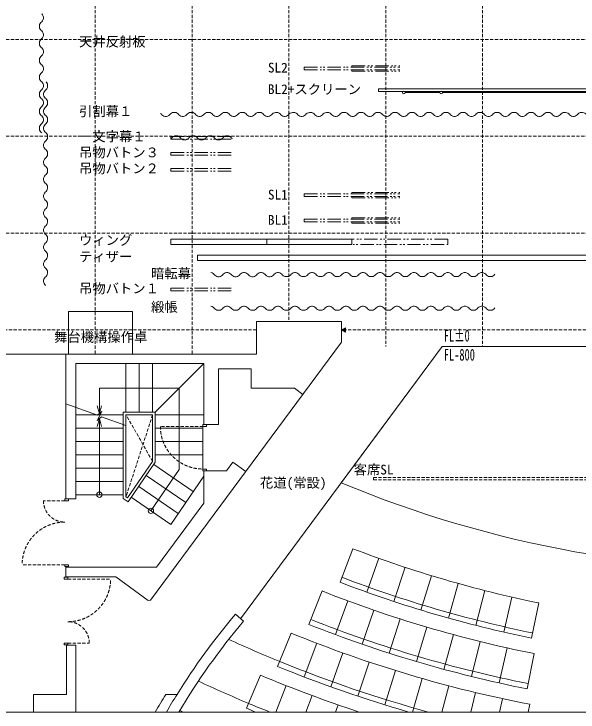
# Model space of a CAD drawing. Units: millimetres, scale not verified. Extents: x -10957 to 29043, y -19395 to 8905.
# Drawn here: x -5429 to 5165, y -19395 to -6288 of the extents above; entities that cross this region are included whole.
import ezdxf
from ezdxf.enums import TextEntityAlignment as Align

# ---------------------------------------------------------------- set-up
doc = ezdxf.new("R2010")
doc.units = ezdxf.units.MM
doc.header["$LTSCALE"] = 50
doc.linetypes.add('DASHED1', pattern=[1.8, 1.2, -0.6])
doc.linetypes.add('DOUBLE_CHAIN1', pattern=[8.8, 5, -1, 0.6, -0.6, 0.6, -1])
for name, color, linetype, lineweight in [('D-0', 7, 'Continuous', 18), ('D-A', 7, 'Continuous', 18), ('D-D', 7, 'Continuous', 18), ('D-E', 4, 'DASHED1', 18), ('F-F', 7, 'Continuous', 18)]:
    doc.layers.add(name, color=color, linetype=linetype, lineweight=lineweight)
doc.styles.add('ＭＳ ゴシック', font='')
doc.styles.get('ＭＳ ゴシック').set_extended_font_data('MS Gothic')

msp = doc.modelspace()

# ---------------------------------------------------------------- linework, layer by layer
at = {"layer": 'D-0', "linetype": 'DOUBLE_CHAIN1'}
for p, q in [((18.94, -7289.39), (18.94, -7337.99)), ((18.94, -7289.39), (1818.94, -7289.39)), ((18.94, -7337.99), (1818.94, -7337.99)), ((918.94, -7263.69), (918.94, -7289.39)), ((918.94, -7263.69), (1818.94, -7263.69)), ((918.94, -7337.99), (918.94, -7363.69)), ((918.94, -7363.69), (1818.94, -7363.69)), ((-2481.06, -8637.99), (-1331.06, -8637.99)), ((-2481.06, -8889.39), (-2481.06, -8937.99)), ((-2481.06, -8889.39), (-1331.06, -8889.39)), ((-2481.06, -8937.99), (-1331.06, -8937.99)), ((-2481.06, -9189.39), (-2481.06, -9237.99)), ((-2481.06, -9189.39), (-1331.06, -9189.39)), ((-2481.06, -9237.99), (-1331.06, -9237.99)), ((18.94, -9664.39), (18.94, -9712.99)), ((18.94, -9664.39), (1818.94, -9664.39)), ((918.94, -9638.69), (918.94, -9664.39)), ((918.94, -9638.69), (1818.94, -9638.69)), ((18.94, -9712.99), (1818.94, -9712.99)), ((918.94, -9712.99), (918.94, -9738.69)), ((918.94, -9738.69), (1818.94, -9738.69)), ((18.94, -10139.39), (18.94, -10187.99)), ((18.94, -10139.39), (1818.94, -10139.39)), ((18.94, -10187.99), (1818.94, -10187.99)), ((918.94, -10113.69), (918.94, -10139.39)), ((918.94, -10113.69), (1818.94, -10113.69)), ((918.94, -10187.99), (918.94, -10213.69)), ((918.94, -10213.69), (1818.94, -10213.69)), ((-2481.06, -11438.38), (-2481.06, -11486.98)), ((-2481.06, -11438.38), (-1331.06, -11438.38)), ((-2481.06, -11486.98), (-1331.06, -11486.98))]:
    msp.add_line(p, q, dxfattribs=at)
at = {"layer": 'D-0'}
for p, q in [((8824.97, -7693.69), (1418.94, -7693.69)), ((1418.94, -7743.69), (1418.94, -7693.69)), ((8824.97, -7743.69), (1418.94, -7743.69)), ((1918.94, -7763.67), (2568.94, -7763.68)), ((8824.97, -7763.68), (2618.94, -7763.68)), ((-1981.06, -10813.69), (-1981.06, -10913.69)), ((8824.97, -10813.69), (-1981.06, -10813.69)), ((8824.97, -10913.69), (-1981.06, -10913.69)), ((724.97, -12448.62), (724.97, -12063.69)), ((724.97, -12448.62), (-2866, -17295.93)), ((2611.89, -12533.69), (-1172.4, -17641.94)), ((2611.89, -12533.69), (16976.82, -12533.69)), ((-6075.03, -12673.69), (-875.03, -12673.69)), ((-4455.03, -15388.79), (-4455.03, -12673.69)), ((-4265.03, -15388.79), (-4265.03, -12853.69)), ((-4265.03, -12853.69), (-1865.03, -12853.69)), ((-3325.03, -13763.69), (-3325.03, -12853.69)), ((-3075.03, -13763.69), (-3075.03, -12853.69)), ((-2825.03, -13763.69), (-2825.03, -12853.69)), ((-2775.03, -13763.69), (-1865.03, -12853.69)), ((-1865.03, -12853.69), (-1865.03, -13997.14)), ((-3825.03, -13313.69), (-2325.03, -13313.69)), ((-3825.03, -13313.69), (-3825.03, -13794.41)), ((-2325.03, -13313.69), (-2325.03, -14843.03)), ((-975.03, -13313.69), (-161.36, -13313.69)), ((-2.87, -13431.1), (-161.36, -13313.69)), ((-3857.57, -13822.97), (-4455.03, -13610.71)), ((-3865.27, -13644.23), (-3825.03, -13794.41)), ((-3779.52, -13754.47), (-3857.57, -13822.97)), ((-3784.79, -13644.23), (-3825.03, -13794.41)), ((-3375.03, -13813.69), (-4265.03, -13813.69)), ((-3865.27, -14036.39), (-3825.03, -13886.21)), ((-3825.03, -15313.69), (-3825.03, -13886.21)), ((-3784.79, -14036.39), (-3825.03, -13886.21)), ((-3325.03, -14012.16), (-3782.73, -13849.55)), ((-3375.03, -15382.95), (-3375.03, -13763.69)), ((-3375.03, -13763.69), (-2775.03, -13763.69)), ((-3325.03, -15356.61), (-3325.03, -13813.69)), ((-3325.03, -13813.69), (-2825.03, -13813.69)), ((-2825.03, -13813.69), (-2825.03, -14688.07)), ((-2775.03, -13763.69), (-2775.03, -14703.56)), ((-2775.03, -13813.69), (-1865.03, -13813.69)), ((-1880.03, -14867.14), (-1880.03, -13997.14)), ((-1810.03, -13997.14), (-1880.03, -13997.14)), ((-1865.03, -13997.14), (-1685.03, -13997.14)), ((-1685.03, -13997.14), (-1585.03, -13997.14)), ((-3375.03, -14063.69), (-4265.03, -14063.69)), ((-2775.03, -14063.69), (-1880.03, -14063.69)), ((-1880.03, -14062.14), (-2680.03, -14062.14)), ((-1880.03, -14062.14), (-1880.03, -14032.14)), ((-3375.03, -14313.69), (-4265.03, -14313.69)), ((-2775.03, -14313.69), (-1880.03, -14313.69)), ((-3375.03, -14563.69), (-4265.03, -14563.69)), ((-2775.03, -14563.69), (-1880.03, -14563.69)), ((-3296.76, -15376), (-2825.03, -14688.07)), ((-3283.8, -15445.51), (-2775.03, -14703.56)), ((-2803.31, -14744.8), (-2061.05, -15253.77)), ((-1076.77, -14880.71), (-1315.55, -14703.82)), ((-3375.03, -14813.69), (-4265.03, -14813.69)), ((-2325.03, -14843.03), (-2856.33, -15617.83)), ((-1810.03, -14832.14), (-1880.03, -14832.14)), ((-1865.03, -14867.14), (-1685.03, -14867.14)), ((-3375.03, -15063.69), (-4265.03, -15063.69)), ((-2944.69, -14950.98), (-2202.44, -15459.96)), ((-2485.2, -15872.32), (-1865.03, -14967.91)), ((-3086.07, -15157.16), (-2343.82, -15666.14)), ((-3375.03, -15313.69), (-4265.03, -15313.69)), ((-4875.03, -15458.69), (-4875.03, -15428.69)), ((-4475.03, -15393.69), (-4475.03, -15428.69)), ((-4405.03, -15428.69), (-4475.03, -15428.69)), ((-4455.03, -15388.79), (-4265.03, -15388.79)), ((-3375.03, -15382.95), (-3283.8, -15445.51)), ((-3325.03, -15356.61), (-3296.76, -15376)), ((-3227.46, -15363.35), (-2485.2, -15872.32)), ((935.94, -16328.23), (694.23, -16958.47)), ((1423.62, -16508.71), (1196.83, -17144.47)), ((-4475.03, -16628.69), (-4475.03, -16663.69)), ((-4405.03, -16663.69), (-4475.03, -16663.69)), ((-4455.03, -16673.69), (-2753.5, -16673.69)), ((-4455.03, -16673.69), (-4455.03, -16853.69)), ((1915.42, -16677.64), (1703.67, -17318.56)), ((-4485.03, -16898.69), (-4485.03, -16863.69)), ((-4485.03, -16863.69), (-4415.03, -16863.69)), ((-4415.03, -16898.69), (-4485.03, -16898.69)), ((-4455.03, -16853.69), (-3513.37, -16853.69)), ((-4415.03, -16898.69), (-4415.03, -16863.69)), ((-3513.37, -16853.69), (-2907.97, -17302.18)), ((2411.05, -16834.94), (2214.46, -17480.67)), ((2910.26, -16980.51), (2728.94, -17630.7)), ((356.77, -17122.05), (108.05, -17749.55)), ((3412.76, -17114.29), (3246.81, -17768.57)), ((-2907.97, -17302.18), (-2866, -17295.93)), ((3918.27, -17236.18), (3767.78, -17894.19)), ((842.31, -17308.18), (607.83, -17941.14)), ((4426.51, -17346.13), (4291.57, -18007.51)), ((-1118.86, -17689.9), (-1267.91, -17556.4)), ((1331.94, -17483.3), (1111.82, -18121.4)), ((1825.4, -17647.31), (1619.75, -18290.22)), ((2322.43, -17800.13), (2131.36, -18447.52)), ((-221.48, -17913.39), (-476.63, -18538.32)), ((2822.8, -17941.69), (2646.39, -18593.23)), ((3326.23, -18071.9), (3164.59, -18727.26)), ((-4485.03, -18098.69), (-4415.03, -18098.69)), ((-4265.03, -18138.58), (-4445.03, -18138.58)), ((-4415.03, -18133.69), (-4415.03, -18098.69)), ((-4265.03, -19394.87), (-4265.03, -18138.58)), ((262.04, -18104.72), (20.51, -18735.03)), ((3832.47, -18190.72), (3685.68, -18849.56)), ((749.6, -18285.5), (521.8, -18920.91)), ((4341.27, -18298.06), (4209.4, -18960.05)), ((1240.97, -18455.67), (1027.01, -19095.87)), ((-798.89, -18702.57), (-1059.95, -19325.04)), ((1735.91, -18615.14), (1535.89, -19259.82)), ((2234.2, -18763.83), (2053.33, -19394.87)), ((-317.29, -18898.67), (-513.32, -19394.87)), ((2735.6, -18901.68), (2605.74, -19394.87)), ((-5065.03, -19063.69), (-5065.03, -19394.87)), ((-2366.1, -19063.69), (-2577.86, -19063.69)), ((168.31, -19084.67), (53.18, -19394.87)), ((3239.87, -19028.62), (3151.88, -19394.87)), ((657.68, -19260.5), (610.98, -19394.87)), ((3746.77, -19144.59), (3692.36, -19394.87)), ((4256.07, -19249.53), (4227.76, -19394.87))]:
    msp.add_line(p, q, dxfattribs=at)
at = {"layer": 'D-0', "linetype": 'DASHED1'}
for p, q in [((-2825.03, -13813.69), (-3325.03, -15356.61)), ((-2825.03, -14688.07), (-3325.03, -13813.69)), ((-1880.03, -14032.14), (-2680.03, -14032.14)), ((1324.97, -14989.39), (8824.97, -14989.39)), ((1324.97, -14989.39), (1324.97, -15037.99)), ((1324.97, -15037.99), (8824.97, -15037.99)), ((-4475.03, -15428.69), (-4875.03, -15428.69)), ((-4475.03, -16628.69), (-5275.03, -16628.69)), ((-4415.03, -16898.69), (-3615.03, -16898.69)), ((-4415.03, -18098.69), (-4015.03, -18098.69))]:
    msp.add_line(p, q, dxfattribs=at)
at = {"layer": 'D-0', "linetype": 'DOUBLE_CHAIN1'}
msp.add_lwpolyline([(-2481.06, -8637.99), (-2481.06, -8589.39), (-1331.06, -8589.39)], dxfattribs=at)
at = {"layer": 'D-0'}
msp.add_lwpolyline([(-2481.06, -10513.69), (-2481.06, -10613.69), (918.94, -10613.69), (918.94, -10513.69)], close=True, dxfattribs=at)
at = {"layer": 'D-0', "linetype": 'DOUBLE_CHAIN1'}
msp.add_lwpolyline([(-681.06, -10513.69), (-681.06, -10613.69), (2718.94, -10613.69), (2718.94, -10513.69)], close=True, dxfattribs=at)
at = {"layer": 'D-0'}
for points in [[(-4405.03, -12673.69), (-4405.03, -11873.69), (-3205.03, -11873.69), (-3205.03, -12673.69)], [(724.97, -12063.69), (-875.03, -12063.69), (-875.03, -12673.69)], [(16976.82, -12533.69), (2611.89, -12533.69), (717.81, -15090.42)], [(-1585.03, -13997.14), (-1585.03, -12953.69), (-975.03, -12953.69), (-975.03, -13313.69)], [(-3779.52, -13754.47), (-3867.61, -13923.1), (-3782.73, -13849.55)], [(-1880.03, -14032.14), (-1810.03, -14032.14), (-1810.03, -13997.14)], [(-1315.55, -14703.82), (-1437.19, -14867.14), (-1685.03, -14867.14)], [(-1865.03, -14867.14), (-1865.03, -15474.39), (-2753.5, -16673.69)], [(-1880.03, -14867.14), (-1810.03, -14867.14), (-1810.03, -14832.14)], [(-4475.03, -15393.69), (-4405.03, -15393.69), (-4405.03, -15428.69)], [(-4475.03, -16628.69), (-4405.03, -16628.69), (-4405.03, -16663.69)], [(-4445.03, -18138.58), (-4445.03, -19063.69), (-5065.03, -19063.69)], [(-4415.03, -18133.69), (-4485.03, -18133.69), (-4485.03, -18098.69)]]:
    msp.add_lwpolyline(points, dxfattribs=at)
for centre, radius in [((1893.94, -7763.67), 25), ((2593.94, -7763.68), 25), ((-3825.03, -15313.69), 50), ((-2856.33, -15617.83), 50)]:
    msp.add_circle(centre, radius, dxfattribs=at)
for centre, radius, start, end in [((-4979.84, -6360.2), 103.58, 302.91001, 44.43129), ((-4849.54, -6519.64), 103.61, 135.60281, 237.09528), ((-4979.91, -6679.09), 103.63, 302.8995, 44.36296), ((-4849.47, -6838.53), 103.66, 135.67133, 237.10555), ((-4979.97, -6997.97), 103.68, 302.88926, 44.29456), ((-4849.4, -7157.42), 103.71, 135.73969, 237.11586), ((-4980.04, -7316.86), 103.73, 302.87913, 44.22594), ((-4849.33, -7476.3), 103.76, 135.80846, 237.12575), ((-4980.11, -7635.75), 103.79, 302.86966, 44.15725), ((-4900.11, -7635.75), 103.79, 302.86966, 44.15725), ((-4849.26, -7795.19), 103.81, 135.87634, 237.13583), ((-4769.26, -7795.19), 103.81, 135.87634, 237.13583), ((-4980.18, -7954.63), 103.84, 302.85979, 44.0888), ((-4900.18, -7954.63), 103.84, 302.85979, 44.0888), ((-4849.2, -8114.08), 103.86, 135.94518, 237.14549), ((-4769.2, -8114.08), 103.86, 135.94518, 237.14549), ((-4980.25, -8273.52), 103.89, 302.85006, 44.01997), ((-4900.25, -8273.52), 103.89, 302.85006, 44.01997), ((-2736.09, -8237.51), 102.93, 33.0678, 53.61557), ((-2576.6, -8109.06), 102.91, 224.62846, 326.92578), ((-2417.15, -8237.57), 102.93, 33.0678, 135.3381), ((-2257.71, -8108.99), 102.95, 224.69529, 326.93851), ((-2098.26, -8237.63), 102.98, 33.05507, 135.27156), ((-1938.82, -8108.93), 103, 224.7617, 326.95127), ((-1779.38, -8237.69), 103.02, 33.04244, 135.20501), ((-1619.93, -8108.87), 103.05, 224.82832, 326.96381), ((-1460.49, -8237.75), 103.07, 33.03023, 135.13824), ((-1301.04, -8108.81), 103.09, 224.89479, 326.97604), ((-1141.6, -8237.82), 103.12, 33.01778, 135.07193), ((-982.15, -8108.75), 103.14, 224.96154, 326.9883), ((-822.71, -8237.88), 103.16, 33.00566, 135.00495), ((-662.96, -8109.39), 102.91, 224.62846, 326.92578), ((-503.51, -8237.9), 102.93, 33.0678, 135.3381), ((-344.07, -8109.33), 102.95, 224.69529, 326.93851), ((-184.62, -8237.96), 102.98, 33.05507, 135.27156), ((-25.18, -8109.27), 103, 224.7617, 326.95127), ((134.26, -8238.03), 103.02, 33.04244, 135.20501), ((293.71, -8109.2), 103.05, 224.82832, 326.96381), ((453.15, -8238.09), 103.07, 33.03023, 135.13824), ((612.6, -8109.14), 103.09, 224.89479, 326.97604), ((772.04, -8238.15), 103.12, 33.01778, 135.07193), ((931.49, -8109.08), 103.14, 224.96154, 326.9883), ((1090.93, -8238.21), 103.16, 33.00566, 135.00495), ((1250.37, -8109.02), 103.19, 225.0286, 327.00032), ((1409.82, -8238.28), 103.21, 32.99374, 134.93782), ((1569.26, -8108.95), 103.24, 225.09586, 327.01189), ((1728.71, -8238.34), 103.26, 32.98223, 134.87088), ((1888.15, -8108.89), 103.28, 225.16247, 327.02363), ((2047.6, -8238.41), 103.31, 32.97054, 134.80396), ((2207.04, -8108.82), 103.33, 225.22985, 327.03495), ((2366.48, -8238.47), 103.36, 32.95924, 134.73673), ((2525.93, -8108.76), 103.38, 225.29696, 327.04647), ((2685.37, -8238.53), 103.41, 32.94793, 134.66916), ((2844.82, -8108.69), 103.43, 225.36477, 327.05763), ((3004.26, -8238.6), 103.45, 32.93698, 134.60123), ((3163.7, -8108.63), 103.48, 225.43258, 327.06855), ((3323.15, -8238.67), 103.5, 32.92598, 134.53346), ((3482.59, -8108.56), 103.53, 225.50061, 327.07941), ((3642.03, -8238.73), 103.56, 32.91537, 134.46525), ((3801.48, -8108.5), 103.58, 225.56871, 327.08999), ((3960.92, -8238.8), 103.61, 32.90472, 134.39719), ((4120.36, -8108.43), 103.63, 225.63704, 327.1005), ((4279.81, -8238.87), 103.66, 32.89445, 134.32867), ((4439.25, -8108.36), 103.68, 225.70544, 327.11074), ((4598.7, -8238.93), 103.71, 32.88414, 134.26031), ((4758.14, -8108.29), 103.73, 225.77406, 327.12087), ((4917.58, -8239), 103.76, 32.87425, 134.19154), ((5077.03, -8108.22), 103.79, 225.84275, 327.13034), ((5236.47, -8239.07), 103.81, 32.86417, 134.12366), ((-4849.13, -8432.96), 103.92, 136.01431, 237.15506), ((-4769.13, -8432.96), 103.92, 136.01431, 237.15506), ((-4900.32, -8592.41), 103.94, 302.84066, 43.95066), ((-4769.06, -8751.85), 103.97, 136.08358, 237.1644), ((-4900.39, -8911.29), 104, 302.83139, 43.88135), ((-4768.99, -9070.74), 104.02, 136.15296, 237.17359), ((-4900.46, -9230.18), 104.05, 302.82229, 43.81189), ((-4768.91, -9389.62), 104.08, 136.22249, 237.18261), ((-4900.53, -9549.07), 104.1, 302.81336, 43.74228), ((-4768.84, -9708.51), 104.13, 136.29218, 237.1914), ((-4900.6, -9867.95), 104.16, 302.80465, 43.67262), ((-4768.77, -10027.4), 104.18, 136.36193, 237.19964), ((-4900.67, -10186.84), 104.21, 302.7959, 43.60358), ((-4768.7, -10346.28), 104.24, 136.43137, 237.20834), ((-4900.74, -10505.73), 104.27, 302.78747, 43.53362), ((-4768.63, -10665.17), 104.29, 136.50143, 237.21674), ((-4900.82, -10824.61), 104.32, 302.77933, 43.46338), ((-4768.56, -10984.05), 104.35, 136.5714, 237.22571), ((-4900.89, -11143.5), 104.38, 302.773, 43.39178), ((-4768.5, -11302.93), 104.39, 136.63834, 230.67597), ((-1744.85, -11246.83), 103, 33.04873, 82.30829), ((-1585.41, -11118.07), 103.02, 224.79499, 326.95756), ((-1425.96, -11246.89), 103.05, 33.03619, 135.17168), ((-1266.52, -11118.01), 103.07, 224.86176, 326.96977), ((-1107.07, -11246.96), 103.09, 33.02396, 135.10521), ((-947.63, -11117.95), 103.12, 224.92807, 326.98222), ((-788.18, -11247.02), 103.14, 33.0117, 135.03846), ((-628.74, -11117.88), 103.16, 224.99505, 326.99434), ((-468.99, -11246.37), 102.91, 33.07422, 135.37154), ((-309.54, -11117.86), 102.93, 224.6619, 326.9322), ((-150.1, -11246.44), 102.95, 33.06149, 135.30471), ((9.35, -11117.8), 102.98, 224.72844, 326.94493), ((168.79, -11246.5), 103, 33.04873, 135.2383), ((328.23, -11117.74), 103.02, 224.79499, 326.95756), ((487.68, -11246.56), 103.05, 33.03619, 135.17168), ((647.12, -11117.68), 103.07, 224.86176, 326.96977), ((806.57, -11246.62), 103.09, 33.02396, 135.10521), ((966.01, -11117.61), 103.12, 224.92807, 326.98222), ((1125.46, -11246.68), 103.14, 33.0117, 135.03846), ((1284.9, -11117.55), 103.16, 224.99505, 326.99434), ((1444.34, -11246.75), 103.19, 32.99968, 134.9714), ((1603.79, -11117.49), 103.21, 225.06218, 327.00626), ((1763.23, -11246.81), 103.24, 32.98811, 134.90414), ((1922.68, -11117.42), 103.26, 225.12912, 327.01777), ((2082.12, -11246.88), 103.28, 32.97637, 134.83753), ((2241.57, -11117.36), 103.31, 225.19604, 327.02946), ((2401.01, -11246.94), 103.33, 32.96505, 134.77015), ((2560.45, -11117.29), 103.36, 225.26327, 327.04076), ((2719.9, -11247), 103.38, 32.95353, 134.70304), ((2879.34, -11117.23), 103.41, 225.33084, 327.05207), ((3038.79, -11247.07), 103.43, 32.94237, 134.63523), ((3198.23, -11117.16), 103.45, 225.39877, 327.06302), ((3357.67, -11247.14), 103.48, 32.93145, 134.56742), ((3517.12, -11117.1), 103.5, 225.46654, 327.07402), ((-1744.85, -11878.44), 103, 33.04873, 82.30829), ((-1425.96, -11878.5), 103.05, 33.03619, 135.17168), ((-1107.07, -11878.57), 103.09, 33.02396, 135.10521), ((-788.18, -11878.63), 103.14, 33.0117, 135.03846), ((-468.99, -11877.98), 102.91, 33.07422, 135.37154), ((-150.1, -11878.04), 102.95, 33.06149, 135.30471), ((168.79, -11878.11), 103, 33.04873, 135.2383), ((487.68, -11878.17), 103.05, 33.03619, 135.17168), ((806.57, -11878.23), 103.09, 33.02396, 135.10521), ((1125.46, -11878.29), 103.14, 33.0117, 135.03846), ((1444.34, -11878.36), 103.19, 32.99968, 134.9714), ((1763.23, -11878.42), 103.24, 32.98811, 134.90414), ((2082.12, -11878.48), 103.28, 32.97637, 134.83753), ((2401.01, -11878.55), 103.33, 32.96505, 134.77015), ((2719.9, -11878.61), 103.38, 32.95353, 134.70304), ((3038.79, -11878.68), 103.43, 32.94237, 134.63523), ((3357.67, -11878.75), 103.48, 32.93145, 134.56742), ((-1585.41, -11749.68), 103.02, 224.79499, 326.95756), ((-1266.52, -11749.62), 103.07, 224.86176, 326.96977), ((-947.63, -11749.56), 103.12, 224.92807, 326.98222), ((-628.74, -11749.49), 103.16, 224.99505, 326.99434), ((-309.54, -11749.47), 102.93, 224.6619, 326.9322), ((9.35, -11749.41), 102.98, 224.72844, 326.94493), ((328.23, -11749.35), 103.02, 224.79499, 326.95756), ((647.12, -11749.29), 103.07, 224.86176, 326.96977), ((966.01, -11749.22), 103.12, 224.92807, 326.98222), ((1284.9, -11749.16), 103.16, 224.99505, 326.99434), ((1603.79, -11749.1), 103.21, 225.06218, 327.00626), ((1922.68, -11749.03), 103.26, 225.12912, 327.01777), ((2241.57, -11748.97), 103.31, 225.19604, 327.02946), ((2560.45, -11748.9), 103.36, 225.26327, 327.04076), ((2879.34, -11748.84), 103.41, 225.33084, 327.05207), ((3198.23, -11748.77), 103.45, 225.39877, 327.06302), ((3517.12, -11748.71), 103.5, 225.46654, 327.07402), ((8838.27, 4276.44), 22068.07, 249.01713, 258.46796), ((8838.27, 4276.44), 22643.07, 249.01713, 258.46796), ((8838.27, 4276.44), 22743.07, 249.01713, 258.46796), ((8838.27, 4276.44), 23018.07, 248.37861, 258.73376), ((8824.97, -26063.69), 13200, 139.87244, 147.97407), ((8824.97, -26063.69), 13000, 139.89895, 149.13708), ((8838.27, 4276.44), 23593.07, 248.37861, 258.73376), ((8838.27, 4276.44), 23693.07, 248.37861, 258.73376), ((8838.27, 4276.44), 23968.07, 247.79059, 258.97837), ((8838.27, 4276.44), 24543.07, 245.35444, 247.79059), ((8838.27, 4276.44), 24543.07, 247.79059, 254.68338), ((8838.27, 4276.44), 24643.07, 247.79059, 253.85623), ((8838.27, 4276.44), 24918.07, 247.24731, 251.7989), ((8838.27, 4276.44), 25493.07, 244.92488, 247.24731), ((8824.97, -26063.69), 13380, 148.45494, 150.1047), ((8824.97, -26063.69), 13200, 147.97407, 149.65449), ((8838.27, 4276.44), 25493.07, 247.24731, 248.20827), ((8838.27, 4276.44), 26143.07, 244.74052, 244.88436), ((8838.27, 4276.44), 25593.07, 247.24731, 247.65499)]:
    msp.add_arc(centre, radius, start, end, dxfattribs=at)
at = {"layer": 'D-0', "linetype": 'DOUBLE_CHAIN1'}
for centre, radius, start, end in [((-2542.12, -8549.48), 102.93, 306.38443, 326.9322), ((-2382.63, -8677.93), 102.91, 33.07422, 135.37154), ((-2223.18, -8549.42), 102.93, 224.6619, 326.9322), ((-2063.74, -8677.99), 102.95, 33.06149, 135.30471), ((-1904.29, -8549.36), 102.98, 224.72844, 326.94493), ((-1744.85, -8678.05), 103, 33.04873, 135.2383), ((-1585.41, -8549.3), 103.02, 224.79499, 326.95756), ((-1425.96, -8678.12), 103.05, 33.03619, 135.17168), ((-1266.52, -8549.23), 103.07, 224.86176, 231.22661)]:
    msp.add_arc(centre, radius, start, end, dxfattribs=at)
at = {"layer": 'D-0', "linetype": 'DASHED1'}
for centre, radius, start, end in [((-1880.03, -14032.14), 800, 180, 270), ((-4475.03, -15428.69), 400, 180, 270), ((-4475.03, -16628.69), 800, 90, 180), ((-4415.03, -16898.69), 800, 270, 0), ((-4415.03, -18098.69), 400, 0, 90)]:
    msp.add_arc(centre, radius, start, end, dxfattribs=at)
at = {"layer": 'D-0', "color": 4}
msp.add_arc((8811.66, 4276.47), 20990.16, 247.31889, 297.08364, dxfattribs=at)
at = {"layer": 'D-D'}
for p, q in [((724.97, -12220.69), (795.68, -12179.86)), ((780.92, -12252.99), (780.92, -12188.38)), ((783.42, -12254.43), (783.42, -12186.94)), ((785.92, -12255.88), (785.92, -12185.5)), ((788.42, -12257.32), (788.42, -12184.05)), ((790.92, -12258.76), (790.92, -12182.61)), ((793.42, -12260.21), (793.42, -12181.17)), ((795.68, -12179.86), (795.68, -12261.51)), ((724.97, -12220.69), (795.68, -12261.51)), ((725.92, -12221.23), (725.92, -12220.14)), ((728.42, -12222.68), (728.42, -12218.69)), ((730.92, -12224.12), (730.92, -12217.25)), ((733.42, -12225.57), (733.42, -12215.81)), ((735.92, -12227.01), (735.92, -12214.36)), ((738.42, -12228.45), (738.42, -12212.92)), ((740.92, -12229.9), (740.92, -12211.48)), ((743.42, -12231.34), (743.42, -12210.03)), ((745.92, -12232.78), (745.92, -12208.59)), ((748.42, -12234.23), (748.42, -12207.15)), ((750.92, -12235.67), (750.92, -12205.7)), ((753.42, -12237.11), (753.42, -12204.26)), ((755.92, -12238.56), (755.92, -12202.82)), ((758.42, -12240), (758.42, -12201.37)), ((760.92, -12241.44), (760.92, -12199.93)), ((763.42, -12242.89), (763.42, -12198.49)), ((765.92, -12244.33), (765.92, -12197.04)), ((768.42, -12245.77), (768.42, -12195.6)), ((770.92, -12247.22), (770.92, -12194.16)), ((773.42, -12248.66), (773.42, -12192.71)), ((775.92, -12250.1), (775.92, -12191.27)), ((778.42, -12251.55), (778.42, -12189.83))]:
    msp.add_line(p, q, dxfattribs=at)
at = {"layer": 'D-E'}
for p, q in [((-3901.03, 4856.31), (-3901.03, -12673.69)), ((-2083.03, 4856.31), (-2083.03, -12673.69)), ((-265.03, 4856.31), (-265.03, -12063.69)), ((1552.97, 4856.31), (1552.97, -12533.69)), ((3370.97, 4856.31), (3370.97, -12533.69)), ((29042.96, -6766.69), (-10957.04, -6766.69)), ((29042.96, -8584.69), (-10957.04, -8584.69)), ((29042.96, -10402.69), (-10957.04, -10402.69)), ((-875.03, -12220.69), (-6075.03, -12220.69)), ((16924.97, -12220.69), (724.97, -12220.69))]:
    msp.add_line(p, q, dxfattribs=at)
at = {"layer": 'F-F'}
msp.add_line((-10957.04, -19394.87), (29042.96, -19394.87), dxfattribs=at)

# ---------------------------------------------------------------- texts
at = {"layer": 'D-A', "style": 'ＭＳ ゴシック'}
for s, p in [('天井反射板', (-4206.71, -6953.51)), ('SL2', (-660.45, -7442.08)), ('BL2+スクリーン', (-660.45, -7847.78)), ('引割幕１', (-4206.71, -8261.38)), ('一文字幕１', (-4206.71, -8734.15)), ('吊物バトン３', (-4206.71, -9034.54)), ('吊物バトン２', (-4206.71, -9334.54)), ('SL1', (-660.41, -9826.99)), ('BL1', (-660.41, -10301.99)), ('ウィング', (-4206.71, -10679.48)), ('ティザー', (-4206.71, -10989.42)), ('暗転幕', (-2854.74, -11305.43)), ('吊物バトン１', (-4206.71, -11587.66)), ('緞帳', (-2854.74, -11936.21)), ('舞台機構操作卓', (-4675.58, -12499.36)), ('客席SL', (949.97, -14989.39)), ('花道(常設)', (-808.73, -15236.49))]:
    msp.add_text(s, height=183.3, dxfattribs=at).set_placement(p, align=Align.BOTTOM_LEFT)
at = {"layer": 'D-A', "style": 'ＭＳ ゴシック', "width": 0.65}
for s, p in [('FL±0', (2644.28, -12503.78)), ('FL-800', (2644.28, -12861.65))]:
    msp.add_text(s, height=219.9, dxfattribs=at).set_placement(p, align=Align.BOTTOM_LEFT)

doc.saveas('drawing.dxf')
